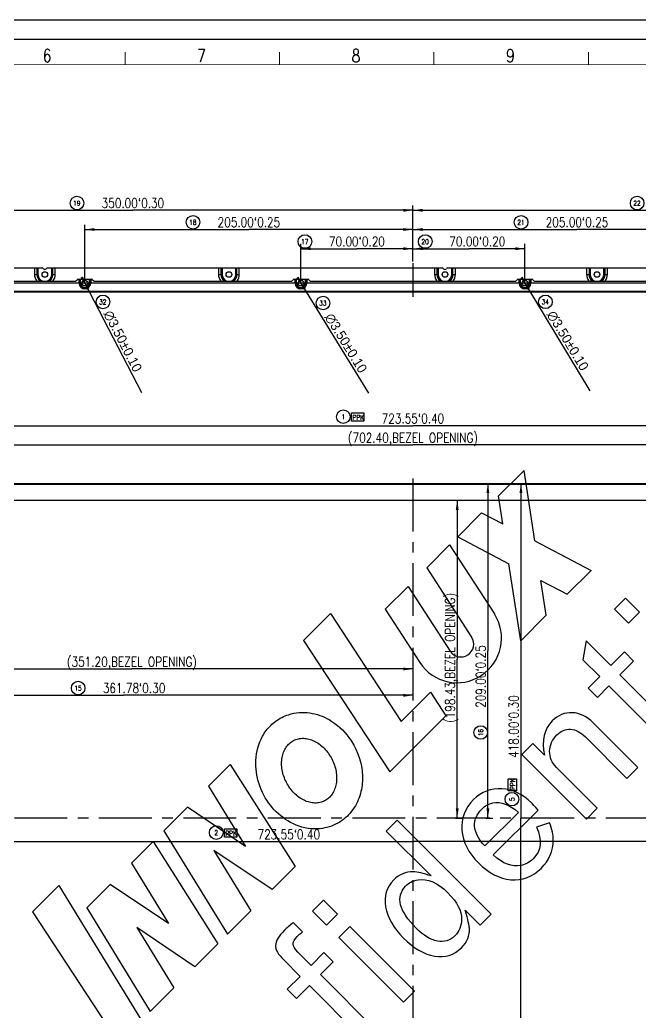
# Model space of a CAD drawing. Header units: millimetres. Extents: x 0 to 1600, y 0 to 1108.
# Drawn here: x 541 to 929, y 488 to 1108 of the extents above; entities that cross this region are included whole.
import ezdxf
from ezdxf.enums import TextEntityAlignment as Align

# ---------------------------------------------------------------- set-up
doc = ezdxf.new("R2010")
doc.units = ezdxf.units.MM
doc.header["$LTSCALE"] = 88
doc.linetypes.add('CENTER', pattern=[0.6, 0.375, -0.075, 0.075, -0.075])
doc.layers.get('0').update_dxf_attribs({"linetype": 'CONTINUOUS'})
for name, color, linetype in [('5_ALL_CURVES', 7, 'CONTINUOUS'), ('8_ALL_NOTES_BALLOONS_SYMBOLS_GT', 7, 'CONTINUOUS'), ('DEFAULT_1', 7, 'CENTER')]:
    doc.layers.add(name, color=color, linetype=linetype)
doc.styles.get("Standard").update_dxf_attribs({"font": 'SIMPLEX.SHX', "width": 0.8})
doc.styles.add('TEXTSTYLE_2', font='gdt_____.ttf')
doc.dimstyles.new('DIMSTYLE_1', dxfattribs={"dimtxt": 6, "dimasz": 6, "dimexe": 3, "dimexo": 1, "dimgap": 1.5, "dimtad": 1, "dimzin": 0, "dimdsep": 46, "dimtxsty": 'STANDARD', "dimblk": '_FILLED', "dimblk1": '_FILLED', "dimblk2": '_FILLED', "dimcen": 0.09, "dimadec": 0, "dimazin": 0, "dimtp": 0.01, "dimtm": 0.01, "dimtfac": 1, "dimtofl": 0, "dimtmove": 0, "dimatfit": 3, "dimldrblk": '_FILLED', "dimfxl": 1, "dimtolj": 1, "dimtzin": 0, "dimarcsym": 0})
doc.dimstyles.new('DIMSTYLE_2', dxfattribs={"dimtxt": 6, "dimasz": 6, "dimexe": 3, "dimexo": 1, "dimtad": 1, "dimzin": 0, "dimdsep": 46, "dimtxsty": 'TEXTSTYLE_2', "dimblk": '_FILLED', "dimblk1": '_FILLED', "dimblk2": '_FILLED', "dimcen": 0.09, "dimadec": 0, "dimazin": 0, "dimtp": 0.01, "dimtm": 0.01, "dimtfac": 1, "dimtmove": 0, "dimatfit": 2, "dimldrblk": '_FILLED', "dimfxl": 1, "dimtolj": 1, "dimtzin": 0, "dimarcsym": 0})

# ---------------------------------------------------------------- blocks, each defined once
blk = doc.blocks.new('_FILLED')
at = {"color": 0, "linetype": 'BYBLOCK'}
blk.add_solid([(0, 0), (-1, 0.15), (-1, -0.15)], dxfattribs=at)
blk = doc.blocks.new('*D0')
at = {"color": 2}
for p, q in [((435.67, 843.98), (435.67, 845.48)), ((435.67, 808.91), (435.67, 843.98)), ((1138.07, 843.98), (1138.07, 845.48)), ((1138.07, 808.91), (1138.07, 843.98)), ((435.67, 842.48), (786.87, 842.48)), ((1138.07, 842.48), (786.87, 842.48))]:
    blk.add_line(p, q, dxfattribs=at)
at = {"color": 2, "xscale": 6, "yscale": 6, "zscale": 6, "rotation": 180}
blk.add_blockref('_FILLED', (435.67, 842.48), dxfattribs=at)
at = {"color": 2, "xscale": 6, "yscale": 6, "zscale": 6}
blk.add_blockref('_FILLED', (1138.07, 842.48), dxfattribs=at)
at = {"color": 2, "width": 0.8}
blk.add_text('(702.40,BEZEL OPENING)', height=6, dxfattribs=at).set_placement((786.87, 843.98), align=Align.CENTER)
blk = doc.blocks.new('*D1')
at = {"color": 2}
for p, q in [((425.1, 855.98), (425.1, 857.48)), ((425.1, 818.98), (425.1, 855.98)), ((1148.65, 855.98), (1148.65, 857.48)), ((1148.65, 818.98), (1148.65, 855.98)), ((425.1, 854.48), (786.87, 854.48)), ((1148.65, 854.48), (786.87, 854.48))]:
    blk.add_line(p, q, dxfattribs=at)
at = {"color": 2, "xscale": 6, "yscale": 6, "zscale": 6, "rotation": 180}
blk.add_blockref('_FILLED', (425.1, 854.48), dxfattribs=at)
at = {"color": 2, "xscale": 6, "yscale": 6, "zscale": 6}
blk.add_blockref('_FILLED', (1148.65, 854.48), dxfattribs=at)
at = {"color": 2, "width": 0.8}
blk.add_text('723.55`0.40', height=6, dxfattribs=at).set_placement((786.87, 855.98), align=Align.CENTER)
blk = doc.blocks.new('*D12')
at = {"color": 2}
for p, q in [((435.67, 705.08), (435.67, 704.07)), ((435.67, 704.07), (435.67, 699.57)), ((435.67, 702.57), (611.27, 702.57)), ((786.87, 702.57), (611.27, 702.57)), ((786.87, 705.08), (786.87, 704.07)), ((786.87, 704.07), (786.87, 699.57))]:
    blk.add_line(p, q, dxfattribs=at)
at = {"color": 2, "xscale": 6, "yscale": 6, "zscale": 6, "rotation": 180}
blk.add_blockref('_FILLED', (435.67, 702.57), dxfattribs=at)
at = {"color": 2, "xscale": 6, "yscale": 6, "zscale": 6}
blk.add_blockref('_FILLED', (786.87, 702.57), dxfattribs=at)
at = {"color": 2, "width": 0.8}
blk.add_text('(351.20,BEZEL OPENING)', height=6, dxfattribs=at).set_placement((611.27, 704.07), align=Align.CENTER)
blk = doc.blocks.new('*D13')
at = {"color": 2}
for p, q in [((813.54, 807.91), (817.53, 807.91)), ((814.53, 807.91), (814.53, 708.7)), ((814.53, 609.48), (814.53, 708.7)), ((813.54, 609.48), (817.53, 609.48))]:
    blk.add_line(p, q, dxfattribs=at)
at = {"color": 2, "xscale": 6, "yscale": 6, "zscale": 6}
for p, rotation in [((814.53, 807.91), 90), ((814.53, 609.48), 270)]:
    blk.add_blockref('_FILLED', p, dxfattribs=dict(at, rotation=rotation))
at = {"color": 2, "width": 0.8}
blk.add_text('(198.43,BEZEL OPENING)', height=6, rotation=90, dxfattribs=at).set_placement((813.03, 709.51), align=Align.CENTER)
blk = doc.blocks.new('*D14')
at = {"color": 2}
for p, q in [((716.87, 966.56), (716.87, 968.06)), ((786.87, 966.56), (786.87, 968.06)), ((716.87, 944.54), (716.87, 966.56)), ((716.87, 965.06), (751.87, 965.06)), ((786.87, 965.06), (751.87, 965.06)), ((786.87, 957.06), (786.87, 966.56))]:
    blk.add_line(p, q, dxfattribs=at)
at = {"color": 2, "xscale": 6, "yscale": 6, "zscale": 6, "rotation": 180}
blk.add_blockref('_FILLED', (716.87, 965.06), dxfattribs=at)
at = {"color": 2, "xscale": 6, "yscale": 6, "zscale": 6}
blk.add_blockref('_FILLED', (786.87, 965.06), dxfattribs=at)
at = {"color": 2, "width": 0.8}
blk.add_text('70.00`0.20', height=6, dxfattribs=at).set_placement((751.87, 966.56), align=Align.CENTER)
blk = doc.blocks.new('*D15')
at = {"color": 2}
for p, q in [((581.87, 978.56), (581.87, 980.06)), ((786.87, 978.56), (786.87, 980.06)), ((581.87, 944.54), (581.87, 978.56)), ((581.87, 977.06), (684.37, 977.06)), ((786.87, 977.06), (684.37, 977.06)), ((786.87, 957.06), (786.87, 978.56))]:
    blk.add_line(p, q, dxfattribs=at)
at = {"color": 2, "xscale": 6, "yscale": 6, "zscale": 6, "rotation": 180}
blk.add_blockref('_FILLED', (581.87, 977.06), dxfattribs=at)
at = {"color": 2, "xscale": 6, "yscale": 6, "zscale": 6}
blk.add_blockref('_FILLED', (786.87, 977.06), dxfattribs=at)
at = {"color": 2, "width": 0.8}
blk.add_text('205.00`0.25', height=6, dxfattribs=at).set_placement((684.37, 978.56), align=Align.CENTER)
blk = doc.blocks.new('*D16')
at = {"color": 2}
for p, q in [((436.87, 990.56), (436.87, 992.06)), ((786.87, 990.56), (786.87, 992.06)), ((436.87, 944.54), (436.87, 990.56)), ((436.87, 989.06), (611.87, 989.06)), ((786.87, 989.06), (611.87, 989.06)), ((786.87, 957.06), (786.87, 990.56))]:
    blk.add_line(p, q, dxfattribs=at)
at = {"color": 2, "xscale": 6, "yscale": 6, "zscale": 6, "rotation": 180}
blk.add_blockref('_FILLED', (436.87, 989.06), dxfattribs=at)
at = {"color": 2, "xscale": 6, "yscale": 6, "zscale": 6}
blk.add_blockref('_FILLED', (786.87, 989.06), dxfattribs=at)
at = {"color": 2, "width": 0.8}
blk.add_text('350.00`0.30', height=6, dxfattribs=at).set_placement((611.87, 990.56), align=Align.CENTER)
blk = doc.blocks.new('*D17')
at = {"color": 2}
for p, q in [((786.87, 966.56), (786.87, 968.06)), ((856.87, 966.56), (856.87, 968.06)), ((786.87, 957.06), (786.87, 966.56)), ((786.87, 965.06), (821.87, 965.06)), ((856.87, 965.06), (821.87, 965.06)), ((856.87, 944.54), (856.87, 966.56))]:
    blk.add_line(p, q, dxfattribs=at)
at = {"color": 2, "xscale": 6, "yscale": 6, "zscale": 6, "rotation": 180}
blk.add_blockref('_FILLED', (786.87, 965.06), dxfattribs=at)
at = {"color": 2, "xscale": 6, "yscale": 6, "zscale": 6}
blk.add_blockref('_FILLED', (856.87, 965.06), dxfattribs=at)
at = {"color": 2, "width": 0.8}
blk.add_text('70.00`0.20', height=6, dxfattribs=at).set_placement((827.07, 966.56), align=Align.CENTER)
blk = doc.blocks.new('*D18')
at = {"color": 2}
for p, q in [((786.87, 978.56), (786.87, 980.06)), ((991.87, 978.56), (991.87, 980.06)), ((786.87, 957.06), (786.87, 978.56)), ((786.87, 977.06), (889.37, 977.06)), ((991.87, 977.06), (889.37, 977.06)), ((991.87, 944.54), (991.87, 978.56))]:
    blk.add_line(p, q, dxfattribs=at)
at = {"color": 2, "xscale": 6, "yscale": 6, "zscale": 6, "rotation": 180}
blk.add_blockref('_FILLED', (786.87, 977.06), dxfattribs=at)
at = {"color": 2, "xscale": 6, "yscale": 6, "zscale": 6}
blk.add_blockref('_FILLED', (991.87, 977.06), dxfattribs=at)
at = {"color": 2, "width": 0.8}
blk.add_text('205.00`0.25', height=6, dxfattribs=at).set_placement((889.37, 978.56), align=Align.CENTER)
blk = doc.blocks.new('*D19')
at = {"color": 2}
for p, q in [((786.87, 990.56), (786.87, 992.06)), ((1136.87, 990.56), (1136.87, 992.06)), ((786.87, 957.06), (786.87, 990.56)), ((786.87, 989.06), (961.87, 989.06)), ((1136.87, 989.06), (961.87, 989.06)), ((1136.87, 944.54), (1136.87, 990.56))]:
    blk.add_line(p, q, dxfattribs=at)
at = {"color": 2, "xscale": 6, "yscale": 6, "zscale": 6, "rotation": 180}
blk.add_blockref('_FILLED', (786.87, 989.06), dxfattribs=at)
at = {"color": 2, "xscale": 6, "yscale": 6, "zscale": 6}
blk.add_blockref('_FILLED', (1136.87, 989.06), dxfattribs=at)
at = {"color": 2, "width": 0.8}
blk.add_text('350.00`0.30', height=6, dxfattribs=at).set_placement((961.87, 990.56), align=Align.CENTER)
blk = doc.blocks.new('*D20')
at = {"color": 2}
for p, q in [((401.1, 943.54), (401.1, 1032.54)), ((401.1, 1032.54), (401.1, 940.8)), ((399.6, 943.54), (398.1, 943.54)), ((1135.82, 943.54), (399.6, 943.54)), ((399.6, 938.06), (398.1, 938.06)), ((424.6, 938.06), (399.6, 938.06)), ((401.1, 929.06), (401.1, 940.8)), ((401.1, 938.06), (401.1, 929.06))]:
    blk.add_line(p, q, dxfattribs=at)
at = {"color": 2, "xscale": 6, "yscale": 6, "zscale": 6}
for p, rotation in [((401.1, 943.54), 270), ((401.1, 938.06), 90)]:
    blk.add_blockref('_FILLED', p, dxfattribs=dict(at, rotation=rotation))
at = {"color": 2, "width": 0.8}
blk.add_text('6-5.48`0.10', height=6, rotation=90, dxfattribs=at).set_placement((399.6, 979.74))
blk = doc.blocks.new('*D42')
at = {"color": 2}
for p, q in [((425.1, 601), (425.1, 596.26)), ((425.1, 596.26), (425.1, 591.76)), ((1148.65, 601), (1148.65, 596.26)), ((1148.65, 596.26), (1148.65, 591.76)), ((425.1, 594.76), (786.87, 594.76)), ((1148.65, 594.76), (786.87, 594.76))]:
    blk.add_line(p, q, dxfattribs=at)
at = {"color": 2, "xscale": 6, "yscale": 6, "zscale": 6, "rotation": 180}
blk.add_blockref('_FILLED', (425.1, 594.76), dxfattribs=at)
at = {"color": 2, "xscale": 6, "yscale": 6, "zscale": 6}
blk.add_blockref('_FILLED', (1148.65, 594.76), dxfattribs=at)
at = {"color": 2, "width": 0.8}
blk.add_text('723.55`0.40', height=6, dxfattribs=at).set_placement((709.28, 596.26), align=Align.CENTER)
blk = doc.blocks.new('*D44')
at = {"color": 2}
for p, q in [((851.17, 818.48), (852.85, 818.48)), ((852.85, 818.48), (857.35, 818.48)), ((854.35, 818.48), (854.35, 609.48)), ((854.35, 400.48), (854.35, 609.48)), ((851.17, 400.48), (852.85, 400.48)), ((852.85, 400.48), (857.35, 400.48))]:
    blk.add_line(p, q, dxfattribs=at)
at = {"color": 2, "xscale": 6, "yscale": 6, "zscale": 6}
for p, rotation in [((854.35, 818.48), 90), ((854.35, 400.48), 270)]:
    blk.add_blockref('_FILLED', p, dxfattribs=dict(at, rotation=rotation))
at = {"color": 2, "width": 0.8}
blk.add_text('418.00`0.30', height=6, rotation=90, dxfattribs=at).set_placement((852.85, 666.61), align=Align.CENTER)
blk = doc.blocks.new('*D46')
at = {"color": 2}
for p, q in [((832.6, 818.48), (836.69, 818.48)), ((833.69, 818.48), (833.69, 713.98)), ((833.69, 609.48), (833.69, 713.98)), ((832.6, 609.48), (836.69, 609.48))]:
    blk.add_line(p, q, dxfattribs=at)
at = {"color": 2, "xscale": 6, "yscale": 6, "zscale": 6}
for p, rotation in [((833.69, 818.48), 90), ((833.69, 609.48), 270)]:
    blk.add_blockref('_FILLED', p, dxfattribs=dict(at, rotation=rotation))
at = {"color": 2, "width": 0.8}
blk.add_text('209.00`0.25', height=6, rotation=90, dxfattribs=at).set_placement((832.19, 697.83), align=Align.CENTER)
blk = doc.blocks.new('*D47')
at = {"color": 2}
for p, q in [((425.1, 688.75), (425.1, 687.63)), ((786.87, 688.75), (786.87, 687.63)), ((425.1, 687.63), (425.1, 683.13)), ((425.1, 686.13), (605.98, 686.13)), ((786.87, 686.13), (605.98, 686.13)), ((786.87, 687.63), (786.87, 683.13))]:
    blk.add_line(p, q, dxfattribs=at)
at = {"color": 2, "xscale": 6, "yscale": 6, "zscale": 6, "rotation": 180}
blk.add_blockref('_FILLED', (425.1, 686.13), dxfattribs=at)
at = {"color": 2, "xscale": 6, "yscale": 6, "zscale": 6}
blk.add_blockref('_FILLED', (786.87, 686.13), dxfattribs=at)
at = {"color": 2, "width": 0.8}
blk.add_text('361.78`0.30', height=6, dxfattribs=at).set_placement((612.6, 687.63), align=Align.CENTER)
blk = doc.blocks.new('*D49')
at = {"color": 2}
for p, q in [((581.07, 945.09), (581.87, 943.54)), ((582.67, 941.98), (581.87, 943.54)), ((581.87, 943.54), (617.19, 875.18))]:
    blk.add_line(p, q, dxfattribs=at)
at = {"color": 2, "xscale": 6, "yscale": 6, "zscale": 6}
for p, rotation in [((582.67, 941.98), 297.3209844575), ((581.07, 945.09), 117.3209844575)]:
    blk.add_blockref('_FILLED', p, dxfattribs=dict(at, rotation=rotation))
at = {"color": 2, "style": 'TEXTSTYLE_2'}
blk.add_text('n3.50`0.10', height=6, rotation=-62.67902, dxfattribs=at).set_placement((593.35, 924.59))
blk = doc.blocks.new('*D50')
at = {"color": 2}
for p, q in [((715.96, 945.03), (716.87, 943.54)), ((717.79, 942.05), (716.87, 943.54)), ((716.87, 943.54), (759.04, 874.91))]:
    blk.add_line(p, q, dxfattribs=at)
at = {"color": 2, "xscale": 6, "yscale": 6, "zscale": 6}
for p, rotation in [((717.79, 942.05), 301.5713645977), ((715.96, 945.03), 121.5713645977)]:
    blk.add_blockref('_FILLED', p, dxfattribs=dict(at, rotation=rotation))
at = {"color": 2, "style": 'TEXTSTYLE_2'}
blk.add_text('n3.50`0.10', height=6, rotation=-58.42864, dxfattribs=at).set_placement((731.61, 922.42))
blk = doc.blocks.new('*D51')
at = {"color": 2}
for p, q in [((855.97, 945.04), (856.87, 943.54)), ((857.77, 942.04), (856.87, 943.54)), ((856.87, 943.54), (897.37, 876.31))]:
    blk.add_line(p, q, dxfattribs=at)
at = {"color": 2, "xscale": 6, "yscale": 6, "zscale": 6}
for p, rotation in [((857.77, 942.04), 301.062865821), ((855.97, 945.04), 121.062865821)]:
    blk.add_blockref('_FILLED', p, dxfattribs=dict(at, rotation=rotation))
at = {"color": 2, "style": 'TEXTSTYLE_2'}
blk.add_text('n3.50`0.10', height=6, rotation=-58.93713, dxfattribs=at).set_placement((870.36, 924.06))

msp = doc.modelspace()

# ---------------------------------------------------------------- linework, layer by layer
at = {"color": 7}
for p, q in [((0, 1108), (1600, 1108)), ((12, 1096), (1588, 1096)), ((442.779, 944.856), (575.965, 944.856)), ((576.318, 945.002), (577.225, 945.909)), ((577.579, 946.056), (586.165, 946.056)), ((578.237, 943.539), (578.237, 946.056)), ((578.237, 943.539), (579.16, 943.539)), ((578.67, 943.539), (578.67, 946.056)), ((578.727, 943.539), (578.727, 946.056)), ((579.16, 943.539), (579.16, 946.056)), ((584.583, 946.056), (584.583, 943.539)), ((584.583, 943.539), (585.507, 943.539)), ((585.016, 946.056), (585.016, 943.539)), ((585.074, 946.056), (585.074, 943.539)), ((585.507, 946.056), (585.507, 943.539)), ((586.518, 945.909), (587.425, 945.002)), ((587.779, 944.856), (710.965, 944.856)), ((711.318, 945.002), (712.225, 945.909)), ((712.579, 946.056), (721.165, 946.056)), ((713.237, 943.539), (713.237, 946.056)), ((713.237, 943.539), (714.16, 943.539)), ((713.67, 943.539), (713.67, 946.056)), ((713.727, 943.539), (713.727, 946.056)), ((714.16, 943.539), (714.16, 946.056)), ((719.583, 946.056), (719.583, 943.539)), ((719.583, 943.539), (720.507, 943.539)), ((720.016, 946.056), (720.016, 943.539)), ((720.074, 946.056), (720.074, 943.539)), ((720.507, 946.056), (720.507, 943.539)), ((721.518, 945.909), (722.425, 945.002)), ((722.779, 944.856), (850.965, 944.856)), ((851.318, 945.002), (852.225, 945.909)), ((852.579, 946.056), (861.165, 946.056)), ((853.237, 943.539), (853.237, 946.056)), ((853.237, 943.539), (854.16, 943.539)), ((853.67, 943.539), (853.67, 946.056)), ((853.727, 943.539), (853.727, 946.056)), ((854.16, 943.539), (854.16, 946.056)), ((859.583, 946.056), (859.583, 943.539)), ((859.583, 943.539), (860.507, 943.539)), ((860.016, 946.056), (860.016, 943.539)), ((860.074, 946.056), (860.074, 943.539)), ((860.507, 946.056), (860.507, 943.539)), ((861.518, 945.909), (862.425, 945.002)), ((862.779, 944.856), (985.965, 944.856)), ((425.097, 938.556), (1148.647, 938.556)), ((425.597, 938.056), (1148.147, 938.056)), ((425.597, 818.484), (1148.147, 818.484)), ((425.097, 817.984), (1148.647, 817.984)), ((435.672, 807.909), (1138.072, 807.909))]:
    msp.add_line(p, q, dxfattribs=at)
at = {"color": 3}
for p, q in [((427.597, 953.056), (555.14, 953.056)), ((550.365, 953.056), (550.365, 948.939)), ((550.365, 948.939), (552.579, 948.939)), ((551.872, 953.056), (551.872, 948.939)), ((552.579, 953.056), (552.579, 948.939)), ((558.604, 953.056), (805.14, 953.056)), ((561.165, 948.939), (561.165, 953.056)), ((561.165, 948.939), (563.379, 948.939)), ((561.872, 948.939), (561.872, 953.056)), ((563.379, 948.939), (563.379, 953.056)), ((665.365, 953.056), (665.365, 948.939)), ((665.365, 948.939), (667.579, 948.939)), ((666.872, 953.056), (666.872, 948.939)), ((667.579, 953.056), (667.579, 948.939)), ((676.165, 948.939), (676.165, 953.056)), ((676.165, 948.939), (678.379, 948.939)), ((676.872, 948.939), (676.872, 953.056)), ((678.379, 948.939), (678.379, 953.056)), ((800.365, 953.056), (800.365, 948.939)), ((800.365, 948.939), (802.579, 948.939)), ((801.872, 953.056), (801.872, 948.939)), ((802.579, 953.056), (802.579, 948.939)), ((808.604, 953.056), (1015.14, 953.056)), ((811.165, 948.939), (811.165, 953.056)), ((811.165, 948.939), (813.379, 948.939)), ((811.872, 948.939), (811.872, 953.056)), ((813.379, 948.939), (813.379, 953.056)), ((895.365, 953.056), (895.365, 948.939)), ((895.365, 948.939), (897.579, 948.939)), ((896.872, 953.056), (896.872, 948.939)), ((897.579, 953.056), (897.579, 948.939)), ((906.165, 948.939), (906.165, 953.056)), ((906.165, 948.939), (908.379, 948.939)), ((906.872, 948.939), (906.872, 953.056)), ((908.379, 948.939), (908.379, 953.056))]:
    msp.add_line(p, q, dxfattribs=at)
at = {"color": 4}
for p, q in [((748.525, 857.273), (748.525, 862.561)), ((748.525, 862.561), (756.147, 862.561)), ((756.147, 862.561), (756.147, 857.273)), ((756.147, 857.273), (748.525, 857.273)), ((846.277, 626.441), (846.277, 634.062)), ((846.277, 634.062), (851.565, 634.062)), ((851.565, 634.062), (851.565, 626.441)), ((851.565, 626.441), (846.277, 626.441)), ((669.109, 597.551), (669.109, 602.84)), ((669.109, 602.84), (676.73, 602.84)), ((676.73, 602.84), (676.73, 597.551)), ((676.73, 597.551), (669.109, 597.551))]:
    msp.add_line(p, q, dxfattribs=at)
at = {"color": 7, "true_color": 0x0066cc}
for p, q in [((840.325, 810.635), (856.288, 826.599)), ((863.015, 782.67), (856.288, 826.599)), ((842.998, 793.176), (840.325, 810.635)), ((814.822, 785.132), (829.795, 800.106)), ((829.795, 800.106), (842.998, 793.176)), ((814.822, 785.132), (846.8, 768.347)), ((863.015, 782.67), (898.234, 764.184)), ((854.183, 720.133), (846.8, 768.347)), ((883.26, 749.21), (898.234, 764.184)), ((870.147, 736.097), (866.817, 757.841)), ((866.817, 757.841), (883.26, 749.21)), ((854.183, 720.133), (870.147, 736.097)), ((659.094, 629.405), (672.685, 642.995)), ((672.685, 642.995), (713.226, 579.176)), ((659.094, 629.405), (682.214, 591.802)), ((631.202, 601.513), (645.901, 616.212)), ((682.214, 591.802), (645.901, 616.212)), ((631.202, 601.513), (670.909, 536.859)), ((610.919, 581.23), (624.509, 594.82)), ((624.509, 594.82), (665.051, 531)), ((662.47, 589.233), (685.608, 551.558)), ((698.837, 564.787), (662.47, 589.233)), ((610.919, 581.23), (634.039, 543.627)), ((698.837, 564.787), (713.226, 579.176)), ((549.135, 550.897), (565.576, 567.338)), ((565.576, 567.338), (617.335, 483.06)), ((583.027, 553.338), (597.726, 568.037)), ((634.039, 543.627), (597.726, 568.037)), ((583.027, 553.338), (622.734, 488.684)), ((549.135, 550.897), (603.033, 468.758)), ((670.909, 536.859), (685.608, 551.558)), ((614.295, 541.058), (637.433, 503.383)), ((650.662, 516.612), (614.295, 541.058)), ((650.662, 516.612), (665.051, 531)), ((622.734, 488.684), (637.433, 503.383))]:
    msp.add_line(p, q, dxfattribs=at)
at = {"color": 1}
for p, q in [((718.58, 720.342), (735.371, 737.132)), ((735.371, 737.132), (779.5, 669.88)), ((718.58, 720.342), (772.389, 638.338)), ((779.5, 669.88), (797.751, 688.131)), ((797.751, 688.131), (807.43, 673.38)), ((807.43, 673.38), (772.389, 638.338))]:
    msp.add_line(p, q, dxfattribs=at)
at = {"color": 7, "const_width": 0.6}
for points in [[(607, 1080), (607, 1088)], [(703.5, 1080), (703.5, 1088)], [(800, 1080), (800, 1088)], [(896.5, 1080), (896.5, 1088)], [(28, 1080), (1572, 1080)]]:
    msp.add_lwpolyline(points, dxfattribs=at)
at = {"color": 4}
for centre in [(576.946, 993.549), (926.946, 993.549), (649.446, 981.549), (854.446, 981.549), (719.346, 969.549), (794.548, 969.549), (593.159, 931.86), (869.66, 931.889), (730.691, 931.116), (743.346, 860.125), (577.678, 690.622), (829.195, 662.904), (848.713, 621.262), (663.93, 600.404)]:
    msp.add_circle(centre, 4.25, dxfattribs=at)
at = {"color": 3}
for centre in [(556.872, 948.939), (671.872, 948.939), (806.872, 948.939), (901.872, 948.939)]:
    msp.add_circle(centre, 1.75, dxfattribs=at)
at = {"color": 7}
for centre in [(581.872, 943.539), (716.872, 943.539), (856.872, 943.539)]:
    msp.add_circle(centre, 1.75, dxfattribs=at)
at = {"color": 3}
for centre, radius, start, end in [((556.872, 948.939), 6.507, 180, 218.876709), ((556.872, 948.939), 5, 180, 234.791157), ((556.872, 948.939), 4.293, 180, 252.009477), ((555.14, 952.056), 1, 30, 90), ((556.872, 953.056), 1, 210, 330), ((558.604, 952.056), 1, 90, 150), ((556.872, 948.939), 4.293, 287.99052, 360), ((556.872, 948.939), 5, 305.208842, 360), ((556.872, 948.939), 6.507, 321.123291, 360), ((671.872, 948.939), 6.507, 180, 218.876709), ((671.872, 948.939), 5, 180, 234.791157), ((671.872, 948.939), 4.293, 180, 252.009477), ((671.872, 948.939), 4.293, 287.99052, 360), ((671.872, 948.939), 5, 305.208842, 360), ((671.872, 948.939), 6.507, 321.123291, 360), ((806.872, 948.939), 6.507, 180, 218.876709), ((806.872, 948.939), 5, 180, 234.791157), ((806.872, 948.939), 4.293, 180, 252.009477), ((805.14, 952.056), 1, 30, 90), ((806.872, 953.056), 1, 210, 330), ((808.604, 952.056), 1, 90, 150), ((806.872, 948.939), 4.293, 287.99052, 360), ((806.872, 948.939), 5, 305.208842, 360), ((806.872, 948.939), 6.507, 321.123291, 360), ((901.872, 948.939), 6.507, 180, 218.876709), ((901.872, 948.939), 5, 180, 234.791157), ((901.872, 948.939), 4.293, 180, 252.009477), ((901.872, 948.939), 4.293, 287.99052, 360), ((901.872, 948.939), 5, 305.208842, 360), ((901.872, 948.939), 6.507, 321.123291, 360)]:
    msp.add_arc(centre, radius, start, end, dxfattribs=at)
at = {"color": 7}
for centre, radius, start, end in [((575.965, 945.356), 0.5, 270, 315), ((577.579, 945.556), 0.5, 90, 135), ((581.872, 943.539), 3.635, 180, 360), ((581.872, 943.539), 3.202, 180, 360), ((581.872, 943.539), 3.144, 180, 360), ((581.872, 943.539), 2.711, 180, 360), ((586.165, 945.556), 0.5, 45, 90), ((587.779, 945.356), 0.5, 225, 270), ((710.965, 945.356), 0.5, 270, 315), ((712.579, 945.556), 0.5, 90, 135), ((716.872, 943.539), 3.635, 180, 360), ((716.872, 943.539), 3.202, 180, 360), ((716.872, 943.539), 3.144, 180, 360), ((716.872, 943.539), 2.711, 180, 360), ((721.165, 945.556), 0.5, 45, 90), ((722.779, 945.356), 0.5, 225, 270), ((850.965, 945.356), 0.5, 270, 315), ((852.579, 945.556), 0.5, 90, 135), ((856.872, 943.539), 3.635, 180, 360), ((856.872, 943.539), 3.202, 180, 360), ((856.872, 943.539), 3.144, 180, 360), ((856.872, 943.539), 2.711, 180, 360), ((861.165, 945.556), 0.5, 45, 90), ((862.779, 945.356), 0.5, 225, 270)]:
    msp.add_arc(centre, radius, start, end, dxfattribs=at)
at = {"color": 7, "true_color": 0x0066cc}
for points, knots in [([(704.904, 672.306), (702.342, 670.989), (699.989, 669.274), (695.939, 665.289), (694.241, 663.025), (690.256, 655.938), (688.947, 650.774), (688.412, 640.586), (689.169, 635.529), (692.306, 625.989), (694.69, 621.499), (700.793, 613.632), (704.491, 610.228), (713.086, 605.039), (718.02, 603.248), (726.997, 602.477), (730.857, 602.837), (738.219, 605.125), (741.695, 607.058), (747.516, 612.068), (749.856, 615.121), (753.262, 621.659), (754.345, 625.14), (755.452, 632.141), (755.482, 635.667), (754.195, 646.6), (751.288, 653.748), (743.543, 664.245), (739.387, 668.11), (730.835, 673.016), (726.764, 674.526), (718.073, 675.769), (713.441, 675.466), (707.643, 673.577), (706.245, 672.996), (704.904, 672.306)], [0, 0, 0, 0, 0.2307931, 0.2307931, 0.4615863, 0.4615863, 0.912488, 0.912488, 1.3633898, 1.3633898, 1.8142915, 1.8142915, 2.2571459, 2.2571459, 2.7000003, 2.7000003, 3.010339, 3.010339, 3.3206778, 3.3206778, 3.6310166, 3.6310166, 3.9413553, 3.9413553, 4.2516941, 4.2516941, 4.924645, 4.924645, 5.4230126, 5.4230126, 5.7926492, 5.7926492, 6.1622857, 6.1622857, 6.2831853, 6.2831853, 6.2831853, 6.2831853]), ([(712.298, 657.921), (711.367, 657.443), (709.6, 656.216), (707.466, 653.723), (705.906, 650.673), (704.974, 647.193), (704.693, 643.416), (705.069, 639.482), (706.086, 635.536), (707.703, 631.727), (709.86, 628.194), (712.477, 625.072), (715.457, 622.476), (718.693, 620.506), (722.065, 619.24), (725.452, 618.733), (728.724, 619.018), (731.743, 620.096), (734.377, 621.924), (736.512, 624.418), (738.071, 627.468), (739.004, 630.948), (739.285, 634.725), (738.908, 638.659), (737.892, 642.605), (736.275, 646.414), (734.118, 649.947), (731.501, 653.069), (728.52, 655.665), (725.285, 657.635), (721.912, 658.901), (718.525, 659.408), (715.255, 659.124), (713.229, 658.4), (712.298, 657.921)], [0, 0, 0, 0, 0.0268127, 0.0543735, 0.0832658, 0.1138104, 0.1460481, 0.1797747, 0.2145977, 0.25, 0.2854023, 0.3202253, 0.3539519, 0.3861896, 0.4167342, 0.4456265, 0.4731873, 0.5, 0.5268127, 0.5543735, 0.5832658, 0.6138104, 0.6460481, 0.6797747, 0.7145977, 0.75, 0.7854023, 0.8202253, 0.8539519, 0.8861896, 0.9167342, 0.9456265, 0.9731873, 1, 1, 1, 1])]:
    msp.add_open_spline(points, degree=3, knots=knots, dxfattribs=at)
at = {"layer": '5_ALL_CURVES', "color": 5}
for p, q in [((919.597, 746.87), (912.745, 740.019)), ((928.399, 738.067), (919.597, 746.87)), ((912.745, 740.019), (921.548, 731.216)), ((921.548, 731.216), (928.399, 738.067)), ((895.02, 720.064), (893.069, 708.313)), ((910.435, 704.649), (895.02, 720.064)), ((918.999, 713.213), (910.435, 704.649)), ((924.775, 707.437), (918.999, 713.213)), ((893.069, 708.313), (903.584, 697.798)), ((916.211, 698.873), (924.775, 707.437)), ((903.584, 697.798), (896.335, 690.548)), ((940.588, 674.496), (916.211, 698.873)), ((896.335, 690.548), (902.11, 684.773)), ((902.11, 684.773), (909.36, 692.022)), ((909.36, 692.022), (937.8, 663.582)), ((927.443, 641.038), (899.482, 668.999)), ((894.662, 660.117), (920.592, 634.187)), ((861.761, 655.975), (854.91, 649.123)), ((868.971, 648.765), (861.761, 655.975)), ((854.91, 649.123), (895.22, 608.814)), ((902.071, 615.665), (876.618, 641.117)), ((920.592, 634.187), (927.443, 641.038)), ((837.065, 586.429), (865.107, 614.47)), ((895.22, 608.814), (902.071, 615.665)), ((776.96, 608.216), (770.108, 601.365)), ((835.791, 549.385), (776.96, 608.216)), ((852.719, 612.996), (831.768, 592.045)), ((770.108, 601.365), (798.19, 573.284)), ((872.237, 606.543), (864.071, 603.795)), ((730.954, 558.228), (724.103, 551.377)), ((739.757, 549.425), (730.954, 558.228)), ((819.54, 551.934), (828.94, 542.534)), ((724.103, 551.377), (732.906, 542.574)), ((732.906, 542.574), (739.757, 549.425)), ((828.94, 542.534), (835.791, 549.385)), ((717.849, 538.431), (712.114, 544.167)), ((747.484, 541.698), (740.633, 534.847)), ((787.794, 501.388), (747.484, 541.698)), ((740.633, 534.847), (780.943, 494.537)), ((706.099, 520.866), (716.376, 510.589)), ((723.227, 517.44), (714.982, 525.685)), ((731.193, 525.407), (723.227, 517.44)), ((736.969, 519.631), (731.193, 525.407)), ((729.002, 511.665), (736.969, 519.631)), ((716.376, 510.589), (708.37, 502.583)), ((763.536, 477.131), (729.002, 511.665)), ((708.37, 502.583), (714.145, 496.807)), ((714.145, 496.807), (722.151, 504.814)), ((722.151, 504.814), (756.685, 470.28)), ((780.943, 494.537), (787.794, 501.388))]:
    msp.add_line(p, q, dxfattribs=at)
for points in [[(873.87, 670.155), (868.851, 665.136), (867.218, 658.006), (868.971, 648.765)], [(886.377, 675.253), (881.637, 675.452), (877.455, 673.739), (873.87, 670.155)], [(899.482, 668.999), (895.498, 672.983), (891.117, 675.054), (886.377, 675.253)], [(876.778, 661.352), (879.367, 663.941), (882.234, 665.136), (885.381, 664.937)], [(885.381, 664.937), (888.528, 664.737), (891.635, 663.144), (894.662, 660.117)], [(872.277, 651.195), (872.316, 654.979), (873.79, 658.364), (876.778, 661.352)], [(876.618, 641.117), (873.671, 644.065), (872.237, 647.411), (872.277, 651.195)], [(842.402, 627.753), (835.512, 628.132), (829.617, 625.902), (824.678, 620.963)], [(860.964, 618.931), (855.468, 624.428), (849.254, 627.375), (842.402, 627.753)], [(824.678, 620.963), (819.261, 615.545), (816.871, 609.172), (817.447, 601.882)], [(836.79, 618.876), (841.885, 619.927), (847.183, 617.975), (852.719, 612.996)], [(831.768, 592.045), (823.881, 600.728), (823.244, 608.455), (829.896, 615.107)], [(829.896, 615.107), (831.848, 617.059), (834.158, 618.334), (836.79, 618.876)], [(865.107, 614.47), (862.916, 616.82), (861.562, 618.334), (860.964, 618.931)], [(817.447, 601.882), (818.026, 594.554), (821.451, 587.783), (827.745, 581.489)], [(864.071, 603.795), (867.776, 595.709), (867.098, 589.137), (862.04, 584.078)], [(874.522, 595.749), (874.547, 598.816), (873.79, 602.441), (872.237, 606.543)], [(866.939, 578.064), (871.918, 583.043), (874.467, 588.938), (874.522, 595.749)], [(854.355, 579.801), (848.856, 578.701), (843.08, 580.892), (837.065, 586.429)], [(862.04, 584.078), (859.769, 581.808), (857.22, 580.374), (854.355, 579.801)], [(827.745, 581.489), (834.118, 575.116), (840.889, 571.611), (848.095, 570.974)], [(848.095, 570.974), (855.308, 570.337), (861.602, 572.726), (866.939, 578.064)], [(774.848, 570.815), (770.347, 566.314), (768.675, 560.737), (769.79, 554.045)], [(786.917, 575.934), (782.377, 576.032), (778.354, 574.32), (774.848, 570.815)], [(782.252, 566.996), (784.169, 569.062), (786.798, 570.337), (790.023, 570.865)], [(798.19, 573.284), (793.49, 574.957), (789.706, 575.873), (786.917, 575.934)], [(790.023, 570.865), (796.039, 571.85), (802.292, 569.181), (808.745, 562.729)], [(788.909, 540.742), (778.154, 551.496), (775.964, 560.219), (782.252, 566.996)], [(808.745, 562.729), (814.521, 556.953), (817.349, 551.496), (817.283, 546.318)], [(769.79, 554.045), (770.905, 547.354), (774.57, 540.901), (780.783, 534.687)], [(822.158, 540.622), (822.089, 542.136), (821.252, 545.92), (819.54, 551.934)], [(817.283, 546.318), (817.229, 542.136), (815.835, 538.67), (813.127, 535.962)], [(706.577, 539.427), (702.913, 535.763), (701.08, 532.576), (701.001, 529.947)], [(712.114, 544.167), (709.764, 542.295), (707.892, 540.742), (706.577, 539.427)], [(802.133, 532.616), (797.871, 533.452), (793.49, 536.161), (788.909, 540.742)], [(817.189, 528.474), (820.734, 532.019), (822.368, 536.042), (822.158, 540.622)], [(711.973, 530.705), (711.915, 532.098), (712.751, 533.731), (714.583, 535.564)], [(714.583, 535.564), (715.46, 536.44), (716.575, 537.396), (717.849, 538.431)], [(780.783, 534.687), (787.316, 528.155), (793.848, 524.331), (800.382, 523.222)], [(813.127, 535.962), (810.06, 532.895), (806.395, 531.78), (802.133, 532.616)], [(701.001, 529.947), (700.921, 527.318), (702.674, 524.291), (706.099, 520.866)], [(714.982, 525.685), (713.07, 527.597), (712.034, 529.27), (711.973, 530.705)], [(800.382, 523.222), (806.993, 522.1), (812.569, 523.853), (817.189, 528.474)]]:
    msp.add_open_spline(points, degree=3, dxfattribs=at)
at = {"layer": '8_ALL_NOTES_BALLOONS_SYMBOLS_GT', "color": 7, "true_color": 0x00ff40}
for p, q in [((795.439, 765.75), (809.735, 780.046)), ((809.735, 780.046), (837.719, 736.953)), ((795.439, 765.75), (823.537, 722.483)), ((769.543, 739.853), (783.839, 754.149)), ((783.839, 754.149), (810.079, 713.743)), ((769.543, 739.853), (791.091, 706.672))]:
    msp.add_line(p, q, dxfattribs=at)
for centre, radius in [((814.405, 721.813), 27.799), ((816.808, 718.113), 8.023)]:
    msp.add_arc(centre, radius, 213, 33, dxfattribs=at)
at = {"layer": 'DEFAULT_1', "color": 2}
for p, q in [((786.872, 956.056), (786.872, 935.056)), ((786.872, 821.484), (786.872, 397.484)), ((1151.647, 609.484), (422.097, 609.484))]:
    msp.add_line(p, q, dxfattribs=at)

# ---------------------------------------------------------------- texts
at = {"color": 2, "width": 0.8}
for s, p in [('6', (558.264, 1081.598)), ('7', (654.764, 1081.598)), ('8', (751.264, 1081.598)), ('9', (847.764, 1081.598))]:
    msp.add_text(s, height=8, dxfattribs=at).set_placement(p, align=Align.CENTER)
at = {"color": 4, "width": 0.8}
for s, p in [('19', (574.555, 991.998)), ('22', (924.555, 991.998)), ('18', (647.055, 979.998)), ('21', (852.055, 979.998)), ('17', (716.955, 967.998)), ('20', (792.157, 967.998)), ('32', (590.768, 930.31)), ('33', (728.3, 929.566)), ('34', (867.269, 930.339)), ('1', (742.155, 858.575)), ('PPK', (749.08, 858.179)), ('15', (575.287, 689.072)), ('2', (662.739, 598.853)), ('PPK', (669.664, 598.458))]:
    msp.add_text(s, height=3, dxfattribs=at).set_placement(p)
for s, p in [('16', (830.745, 660.513)), ('PPK', (850.659, 626.996)), ('5', (850.263, 620.071))]:
    msp.add_text(s, height=3, rotation=90, dxfattribs=at).set_placement(p)

# ---------------------------------------------------------------- dimensions: what is measured, and where the dimension line sits
at = {"color": 2}
for base, p1, p2, angle, text, picture, middle in [((401.097, 943.539), (425.597, 938.056), (1136.818, 943.539), 90, '6-5.48`0.10', '*D20', (401.097, 1006.137)), ((436.872, 989.056), (786.872, 956.056), (436.872, 943.539), 180, '350.00`0.30', '*D16', (611.872, 989.056)), ((581.872, 977.056), (786.872, 956.056), (581.872, 943.539), 180, '205.00`0.25', '*D15', (684.372, 977.056)), ((716.872, 965.056), (786.872, 956.056), (716.872, 943.539), 180, '70.00`0.20', '*D14', (751.872, 965.056)), ((833.688, 818.484), (837.688, 609.484), (837.688, 818.484), 90, '209.00`0.25', '*D46', (833.688, 697.83)), ((854.354, 818.484), (850.174, 400.484), (850.174, 818.484), 90, '418.00`0.30', '*D44', (854.354, 666.607)), ((814.529, 807.909), (818.529, 609.484), (818.529, 807.909), 90, '(198.43,BEZEL OPENING)', '*D13', (814.529, 709.509))]:
    dim = msp.add_linear_dim(base=base, p1=p1, p2=p2, angle=angle, text=text, dimstyle='DIMSTYLE_1', dxfattribs=at)
    dim.commit()
    dim.dimension.update_dxf_attribs({"geometry": picture, "text_midpoint": middle, "dimtype": 160})
for base, p1, p2, text, picture, middle in [((1136.872, 989.056), (786.872, 956.056), (1136.872, 943.539), '350.00`0.30', '*D19', (961.872, 989.056)), ((991.872, 977.056), (786.872, 956.056), (991.872, 943.539), '205.00`0.25', '*D18', (889.372, 977.056)), ((856.872, 965.056), (786.872, 956.056), (856.872, 943.539), '70.00`0.20', '*D17', (827.073, 965.056)), ((1148.647, 854.484), (425.097, 817.984), (1148.647, 817.984), '723.55`0.40', '*D1', (786.872, 854.484)), ((1138.072, 842.484), (435.672, 807.909), (1138.072, 807.909), '(702.40,BEZEL OPENING)', '*D0', (786.872, 842.484)), ((786.872, 702.569), (435.672, 698.569), (786.872, 698.569), '(351.20,BEZEL OPENING)', '*D12', (611.272, 702.569)), ((786.872, 686.129), (425.097, 682.129), (786.872, 682.129), '361.78`0.30', '*D47', (612.603, 686.129)), ((1148.647, 594.763), (425.097, 601.998), (1148.647, 601.998), '723.55`0.40', '*D42', (709.275, 594.763))]:
    dim = msp.add_linear_dim(base=base, p1=p1, p2=p2, text=text, dimstyle='DIMSTYLE_1', dxfattribs=at)
    dim.commit()
    dim.dimension.update_dxf_attribs({"geometry": picture, "text_midpoint": middle, "dimtype": 160})
for p1, p2, picture, middle in [((582.675, 941.984), (581.068, 945.094), '*D49', (608.599, 901.606)), ((717.788, 942.048), (715.955, 945.03), '*D50', (748.522, 900.629)), ((857.775, 942.04), (855.969, 945.038), '*D51', (887.073, 902.121))]:
    dim = msp.add_diameter_dim_2p(p1=p1, p2=p2, text='n3.50`0.10', dimstyle='DIMSTYLE_2', override={"dimpost": '<>'}, dxfattribs=at)
    dim.commit()
    dim.dimension.update_dxf_attribs({"geometry": picture, "text_midpoint": middle, "dimtype": 163})

doc.saveas('drawing.dxf')
